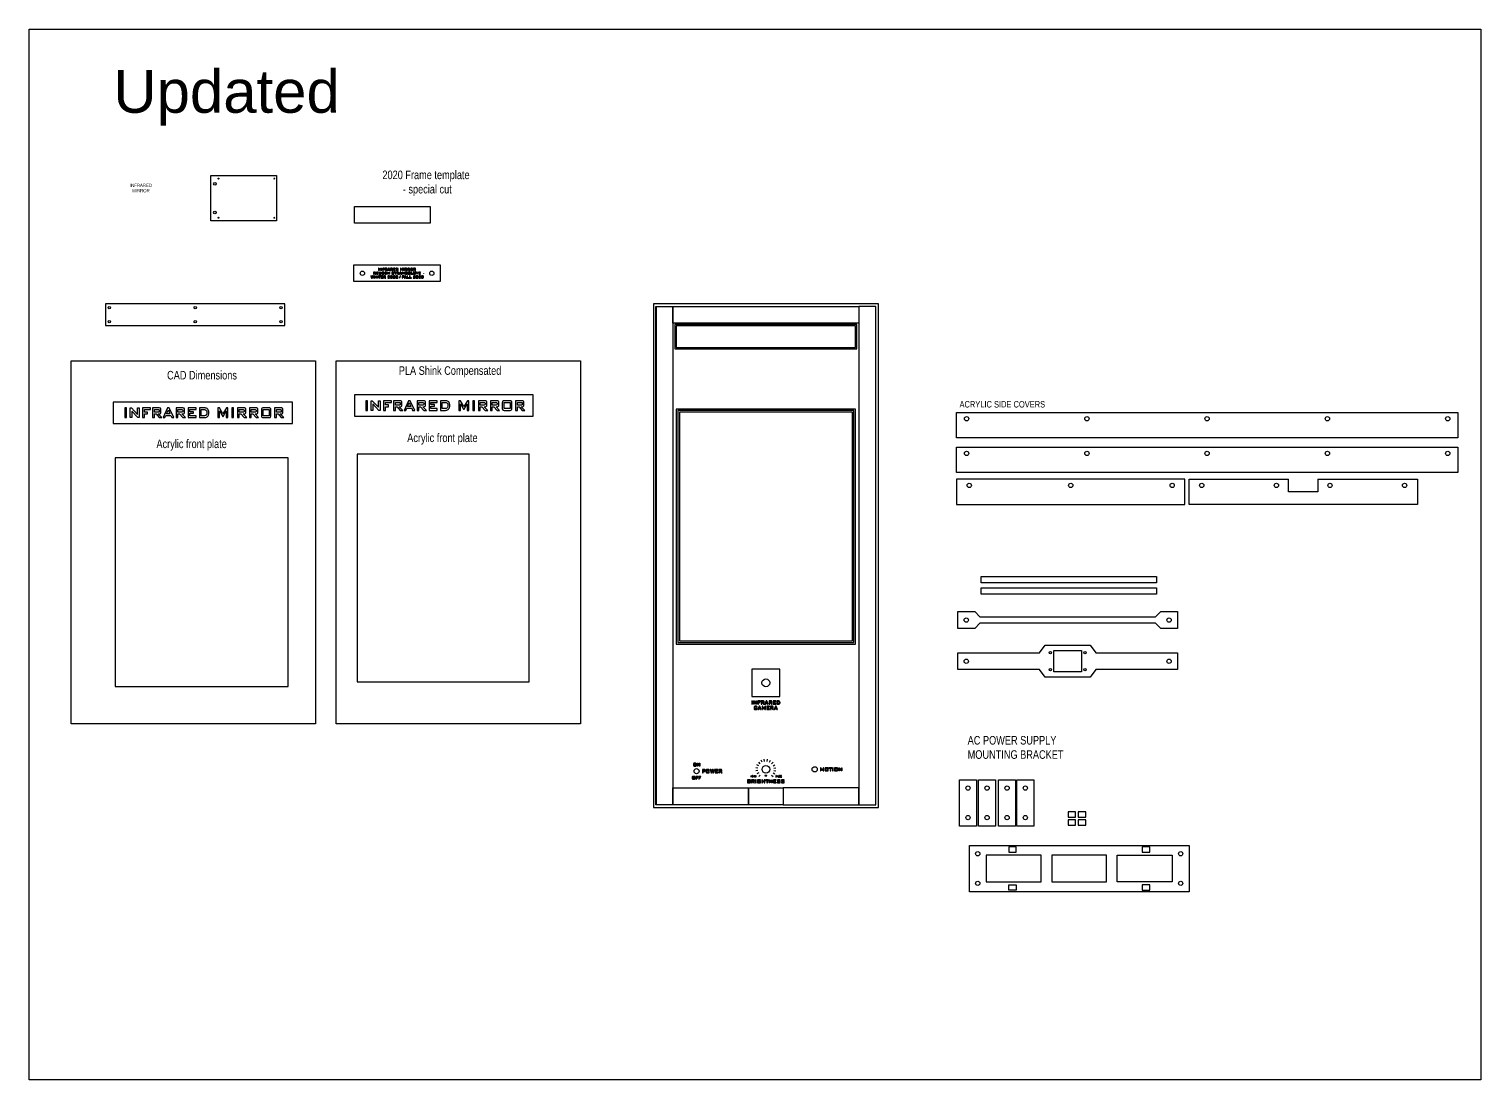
# Model space of a CAD drawing. Header units: inches. Extents: x 494 to 623, y 516 to 579.
# Drawn here: x 555.5 to 623.2, y 516.1 to 565.1 of the extents above; entities that cross this region are included whole.
import ezdxf

# ---------------------------------------------------------------- set-up
doc = ezdxf.new("R2010")
doc.units = ezdxf.units.IN
doc.header["$MEASUREMENT"] = 0
doc.layers.add('DEFAULT_LAYER', color=1, linetype='Continuous')
doc.styles.get("Standard").update_dxf_attribs({"font": 'arial.ttf'})

# ---------------------------------------------------------------- blocks, each defined once
blk = doc.blocks.new('Frame3')
at = {"color": 7}
for points in [[(583.256, 552.18), (584.043, 552.18), (584.043, 528.93), (583.256, 528.93)], [(592.719, 552.18), (592.719, 551.393), (584.043, 551.393), (584.043, 552.18)], [(593.506, 552.18), (592.719, 552.18), (592.719, 528.93), (593.506, 528.93)], [(587.569, 529.717), (587.569, 528.93), (584.043, 528.93), (584.043, 529.717)], [(589.194, 529.717), (589.194, 528.93), (592.719, 528.93), (592.719, 529.717)]]:
    blk.add_lwpolyline(points, close=True, dxfattribs=at)

msp = doc.modelspace()

# ---------------------------------------------------------------- linework, layer by layer
at = {"color": 1}
msp.add_line((573.904, 553.733), (573.904, 553.725), dxfattribs=at)
at = {"color": 7, "linetype": 'ByBlock'}
for p, q in [((584.754, 552.18), (584.754, 528.93)), ((585.541, 552.18), (585.541, 528.93))]:
    msp.add_line(p, q, dxfattribs=at)
at = {"color": 1, "linetype": 'ByBlock'}
for p, q in [((602.647, 536.02), (602.897, 536.37)), ((602.897, 536.37), (605.01, 536.37)), ((605.01, 536.37), (605.26, 536.02)), ((598.829, 535.233), (598.829, 536.02)), ((598.829, 536.02), (602.647, 536.02)), ((605.26, 536.02), (609.079, 536.02)), ((609.079, 536.02), (609.079, 535.233)), ((602.647, 535.233), (598.829, 535.233)), ((602.897, 534.883), (602.647, 535.233)), ((605.26, 535.233), (605.01, 534.883)), ((609.079, 535.233), (605.26, 535.233)), ((605.01, 534.883), (602.897, 534.883))]:
    msp.add_line(p, q, dxfattribs=at)
at = {"color": 3, "linetype": 'ByBlock'}
for p, q in [((589.614, 530.846), (589.543, 530.917)), ((589.709, 530.915), (589.663, 531.004)), ((589.82, 530.951), (589.805, 531.05)), ((589.937, 530.951), (589.953, 531.05)), ((590.049, 530.915), (590.094, 531.004)), ((590.143, 530.846), (590.214, 530.917)), ((589.509, 530.64), (589.41, 530.656)), ((589.509, 530.523), (589.41, 530.508)), ((589.545, 530.752), (589.456, 530.797)), ((589.545, 530.412), (589.456, 530.367)), ((589.614, 530.317), (589.543, 530.247)), ((590.143, 530.317), (590.214, 530.247)), ((590.212, 530.752), (590.301, 530.797)), ((590.212, 530.412), (590.301, 530.367)), ((590.248, 530.64), (590.347, 530.656)), ((590.248, 530.523), (590.347, 530.508))]:
    msp.add_line(p, q, dxfattribs=at)
at = {"color": 3}
for points in [[(555.513, 565.125), (623.229, 565.125), (623.229, 516.087), (555.513, 516.087)], [(601.205, 526.717), (601.555, 526.717), (601.555, 526.967), (601.205, 526.967)], [(607.43, 526.717), (607.78, 526.717), (607.78, 526.967), (607.43, 526.967)], [(601.205, 525.187), (601.555, 525.187), (601.555, 524.937), (601.205, 524.937)], [(607.43, 524.937), (607.78, 524.937), (607.78, 525.187), (607.43, 525.187)]]:
    msp.add_lwpolyline(points, close=True, dxfattribs=at)
at = {"color": 1, "linetype": 'ByBlock'}
for points in [[(567.047, 558.294), (567.047, 556.169), (563.994, 556.169), (563.994, 558.294)], [(584.629, 552.305), (584.629, 528.805), (595.129, 528.805), (595.129, 552.305)], [(585.696, 550.268), (594.062, 550.268), (594.062, 551.268), (585.696, 551.268)], [(608.048, 537.397), (599.859, 537.397), (599.616, 537.153), (599.616, 537.153), (598.829, 537.153), (598.829, 537.94), (599.616, 537.94), (599.859, 537.697), (608.048, 537.697), (608.292, 537.94), (609.079, 537.94), (609.079, 537.153), (608.292, 537.153)], [(603.304, 536.127), (604.604, 536.127), (604.604, 535.127), (603.304, 535.127)], [(589.228, 533.973), (590.528, 533.973), (590.528, 535.263), (589.228, 535.263)], [(589.829, 530.299), (589.829, 530.279), (589.929, 530.279), (589.929, 530.299)]]:
    msp.add_lwpolyline(points, close=True, dxfattribs=at)
at = {"color": 1}
for points in [[(570.689, 556.846), (574.215, 556.846), (574.215, 556.059), (570.689, 556.059)], [(570.668, 554.124), (574.691, 554.124), (574.691, 553.337), (570.668, 553.337)], [(559.078, 551.298), (567.444, 551.298), (567.444, 552.298), (559.078, 552.298)], [(557.485, 549.635), (568.875, 549.635), (568.875, 532.704), (557.485, 532.704)], [(569.841, 549.635), (581.231, 549.635), (581.231, 532.704), (569.841, 532.704)], [(585.771, 547.319), (585.771, 536.503), (593.987, 536.503), (593.987, 547.319)], [(598.77, 544.124), (598.77, 542.937), (609.42, 542.937), (609.42, 544.124)], [(599.913, 539.056), (608.102, 539.056), (608.102, 538.756), (599.913, 538.756)], [(598.911, 530.099), (599.698, 530.099), (599.698, 527.935), (598.911, 527.935)], [(599.802, 530.099), (600.589, 530.099), (600.589, 527.935), (599.802, 527.935)], [(600.734, 530.099), (601.521, 530.099), (601.521, 527.935), (600.734, 527.935)], [(601.585, 530.099), (602.372, 530.099), (602.372, 527.935), (601.585, 527.935)], [(603.973, 528.355), (604.323, 528.355), (604.323, 528.605), (603.973, 528.605)], [(603.973, 527.98), (604.323, 527.98), (604.323, 528.23), (603.973, 528.23)], [(604.448, 528.355), (604.798, 528.355), (604.798, 528.605), (604.448, 528.605)], [(604.448, 527.98), (604.798, 527.98), (604.798, 528.23), (604.448, 528.23)], [(599.368, 527.034), (609.618, 527.034), (609.618, 524.87), (599.368, 524.87)], [(600.155, 525.327), (602.722, 525.327), (602.722, 526.577), (600.155, 526.577)], [(603.222, 525.327), (605.764, 525.327), (605.764, 526.577), (603.222, 526.577)], [(608.831, 525.327), (606.264, 525.327), (606.264, 526.577), (608.831, 526.577)]]:
    msp.add_lwpolyline(points, close=True, dxfattribs=at)
at = {"color": 2, "linetype": 'ByBlock', "flags": 128}
for points in [[(571.829, 553.959), (571.808, 553.959), (571.808, 553.853), (571.829, 553.853)], [(571.97, 553.853), (571.956, 553.853), (571.889, 553.924), (571.889, 553.853), (571.871, 553.853), (571.871, 553.959), (571.885, 553.959), (571.952, 553.887), (571.952, 553.959), (571.97, 553.959)], [(572.033, 553.893), (572.068, 553.893), (572.068, 553.911), (572.033, 553.911), (572.033, 553.941), (572.097, 553.941), (572.097, 553.959), (572.014, 553.959), (572.014, 553.853), (572.033, 553.853)], [(572.213, 553.939), (572.213, 553.941), (572.209, 553.953), (572.207, 553.955), (572.195, 553.959), (572.122, 553.959), (572.122, 553.853), (572.141, 553.853), (572.141, 553.893), (572.159, 553.893), (572.195, 553.853), (572.222, 553.853), (572.182, 553.893), (572.195, 553.893), (572.199, 553.893), (572.209, 553.897), (572.209, 553.899), (572.213, 553.914)], [(572.195, 553.932), (572.195, 553.92), (572.193, 553.914), (572.186, 553.911), (572.141, 553.911), (572.141, 553.941), (572.186, 553.941), (572.193, 553.939)], [(572.303, 553.959), (572.284, 553.959), (572.236, 553.853), (572.257, 553.853), (572.265, 553.876), (572.319, 553.876), (572.33, 553.853), (572.351, 553.853)], [(572.311, 553.895), (572.274, 553.895), (572.292, 553.939)], [(572.469, 553.939), (572.469, 553.941), (572.465, 553.953), (572.463, 553.955), (572.45, 553.959), (572.378, 553.959), (572.378, 553.853), (572.398, 553.853), (572.398, 553.893), (572.417, 553.893), (572.45, 553.853), (572.477, 553.853), (572.44, 553.893), (572.45, 553.893), (572.454, 553.893), (572.465, 553.897), (572.465, 553.899), (572.469, 553.914)], [(572.45, 553.932), (572.45, 553.92), (572.448, 553.914), (572.442, 553.911), (572.398, 553.911), (572.398, 553.941), (572.442, 553.941), (572.448, 553.939)], [(572.529, 553.872), (572.529, 553.899), (572.567, 553.899), (572.567, 553.918), (572.529, 553.918), (572.529, 553.941), (572.596, 553.941), (572.596, 553.959), (572.508, 553.959), (572.508, 553.853), (572.596, 553.853), (572.596, 553.872)], [(572.733, 553.922), (572.729, 553.934), (572.722, 553.945), (572.72, 553.947), (572.71, 553.953), (572.699, 553.957), (572.685, 553.959), (572.631, 553.959), (572.631, 553.853), (572.681, 553.853), (572.691, 553.853), (572.702, 553.855), (572.704, 553.855), (572.716, 553.862), (572.722, 553.868), (572.729, 553.88), (572.733, 553.891), (572.733, 553.907)], [(572.712, 553.891), (572.706, 553.88), (572.702, 553.878), (572.691, 553.874), (572.677, 553.872), (572.652, 553.872), (572.652, 553.939), (572.685, 553.939), (572.697, 553.939), (572.706, 553.93), (572.712, 553.922), (572.714, 553.907)], [(572.943, 553.959), (572.926, 553.959), (572.888, 553.895), (572.849, 553.959), (572.832, 553.959), (572.832, 553.853), (572.849, 553.853), (572.849, 553.926), (572.884, 553.866), (572.888, 553.866), (572.924, 553.924), (572.924, 553.853), (572.943, 553.853)], [(573.003, 553.959), (572.984, 553.959), (572.984, 553.853), (573.003, 553.853)], [(573.136, 553.939), (573.136, 553.941), (573.132, 553.953), (573.129, 553.955), (573.117, 553.959), (573.046, 553.959), (573.046, 553.853), (573.065, 553.853), (573.065, 553.893), (573.084, 553.893), (573.117, 553.853), (573.146, 553.853), (573.107, 553.893), (573.117, 553.893), (573.121, 553.893), (573.132, 553.897), (573.134, 553.899), (573.136, 553.914)], [(573.117, 553.932), (573.117, 553.92), (573.117, 553.914), (573.109, 553.911), (573.065, 553.911), (573.065, 553.941), (573.109, 553.941), (573.117, 553.939)], [(573.266, 553.939), (573.266, 553.941), (573.262, 553.953), (573.26, 553.955), (573.248, 553.959), (573.177, 553.959), (573.177, 553.853), (573.196, 553.853), (573.196, 553.893), (573.215, 553.893), (573.248, 553.853), (573.277, 553.853), (573.237, 553.893), (573.248, 553.893), (573.252, 553.893), (573.262, 553.897), (573.264, 553.899), (573.266, 553.914)], [(573.248, 553.932), (573.248, 553.92), (573.246, 553.914), (573.24, 553.911), (573.196, 553.911), (573.196, 553.941), (573.24, 553.941), (573.246, 553.939)], [(573.408, 553.934), (573.408, 553.941), (573.404, 553.953), (573.402, 553.955), (573.387, 553.959), (573.327, 553.959), (573.318, 553.957), (573.31, 553.953), (573.308, 553.949), (573.306, 553.934), (573.306, 553.878), (573.306, 553.87), (573.31, 553.857), (573.312, 553.855), (573.327, 553.853), (573.387, 553.853), (573.395, 553.853), (573.404, 553.857), (573.406, 553.862), (573.408, 553.878)], [(573.325, 553.939), (573.389, 553.939), (573.389, 553.872), (573.325, 553.872)], [(573.541, 553.939), (573.541, 553.941), (573.537, 553.953), (573.534, 553.955), (573.522, 553.959), (573.449, 553.959), (573.449, 553.853), (573.468, 553.853), (573.468, 553.893), (573.487, 553.893), (573.522, 553.853), (573.549, 553.853), (573.512, 553.893), (573.522, 553.893), (573.526, 553.893), (573.537, 553.897), (573.537, 553.899), (573.541, 553.914)], [(573.522, 553.932), (573.522, 553.92), (573.52, 553.914), (573.514, 553.911), (573.468, 553.911), (573.468, 553.941), (573.514, 553.941), (573.52, 553.939)], [(571.576, 553.604), (571.555, 553.533), (571.532, 553.604), (571.518, 553.604), (571.497, 553.533), (571.474, 553.604), (571.455, 553.604), (571.486, 553.5), (571.501, 553.5), (571.524, 553.573), (571.547, 553.5), (571.561, 553.5), (571.592, 553.604)], [(571.673, 553.762), (571.673, 553.766), (571.669, 553.778), (571.667, 553.781), (571.655, 553.783), (571.582, 553.783), (571.582, 553.679), (571.603, 553.679), (571.603, 553.718), (571.621, 553.718), (571.655, 553.679), (571.682, 553.679), (571.644, 553.718), (571.655, 553.718), (571.659, 553.718), (571.669, 553.722), (571.671, 553.724), (571.673, 553.739)], [(571.655, 553.756), (571.655, 553.743), (571.653, 553.737), (571.646, 553.735), (571.603, 553.735), (571.603, 553.764), (571.646, 553.764), (571.653, 553.764)], [(571.64, 553.604), (571.619, 553.604), (571.619, 553.5), (571.64, 553.5)], [(571.781, 553.5), (571.769, 553.5), (571.7, 553.571), (571.7, 553.5), (571.682, 553.5), (571.682, 553.604), (571.696, 553.604), (571.765, 553.533), (571.765, 553.604), (571.781, 553.604)], [(571.734, 553.697), (571.734, 553.724), (571.771, 553.724), (571.771, 553.741), (571.734, 553.741), (571.734, 553.766), (571.8, 553.766), (571.8, 553.783), (571.713, 553.783), (571.713, 553.679), (571.8, 553.679), (571.8, 553.697)], [(571.902, 553.585), (571.902, 553.604), (571.806, 553.604), (571.806, 553.585), (571.844, 553.585), (571.844, 553.5), (571.864, 553.5), (571.864, 553.585)], [(571.912, 553.783), (571.912, 553.697), (571.856, 553.697), (571.856, 553.783), (571.835, 553.783), (571.835, 553.704), (571.837, 553.695), (571.842, 553.683), (571.844, 553.681), (571.856, 553.679), (571.91, 553.679), (571.916, 553.679), (571.927, 553.683), (571.929, 553.687), (571.931, 553.704), (571.931, 553.783)], [(571.946, 553.519), (571.946, 553.546), (571.985, 553.546), (571.985, 553.562), (571.946, 553.562), (571.946, 553.587), (572.012, 553.587), (572.012, 553.604), (571.927, 553.604), (571.927, 553.5), (572.012, 553.5), (572.012, 553.519)], [(572.066, 553.712), (572.062, 553.727), (572.051, 553.733), (572.062, 553.737), (572.064, 553.749), (572.064, 553.762), (572.064, 553.766), (572.06, 553.778), (572.058, 553.781), (572.045, 553.783), (571.975, 553.783), (571.975, 553.679), (572.041, 553.679), (572.049, 553.679), (572.06, 553.683), (572.062, 553.685), (572.066, 553.699)], [(572.047, 553.758), (572.047, 553.749), (572.045, 553.743), (572.037, 553.741), (571.993, 553.741), (571.993, 553.766), (572.037, 553.766), (572.045, 553.764)], [(572.047, 553.714), (572.047, 553.706), (572.045, 553.699), (572.037, 553.697), (571.993, 553.697), (571.993, 553.724), (572.037, 553.724), (572.045, 553.722)], [(572.141, 553.585), (572.141, 553.587), (572.135, 553.6), (572.132, 553.602), (572.12, 553.604), (572.049, 553.604), (572.049, 553.5), (572.068, 553.5), (572.068, 553.54), (572.087, 553.54), (572.12, 553.5), (572.149, 553.5), (572.11, 553.54), (572.12, 553.54), (572.124, 553.54), (572.135, 553.544), (572.137, 553.546), (572.141, 553.56)], [(572.12, 553.579), (572.12, 553.567), (572.12, 553.558), (572.112, 553.558), (572.068, 553.558), (572.068, 553.587), (572.112, 553.587), (572.12, 553.585)], [(572.122, 553.697), (572.122, 553.724), (572.162, 553.724), (572.162, 553.741), (572.122, 553.741), (572.122, 553.766), (572.189, 553.766), (572.189, 553.783), (572.103, 553.783), (572.103, 553.679), (572.191, 553.679), (572.191, 553.697)], [(572.326, 553.679), (572.311, 553.679), (572.245, 553.749), (572.245, 553.679), (572.226, 553.679), (572.226, 553.783), (572.238, 553.783), (572.307, 553.712), (572.307, 553.783), (572.326, 553.783)], [(572.326, 553.583), (572.326, 553.587), (572.321, 553.6), (572.319, 553.602), (572.307, 553.604), (572.263, 553.604), (572.257, 553.604), (572.249, 553.6), (572.247, 553.598), (572.245, 553.583), (572.245, 553.571), (572.261, 553.571), (572.261, 553.587), (572.309, 553.587), (572.309, 553.573), (572.251, 553.529), (572.243, 553.521), (572.241, 553.508), (572.241, 553.5), (572.311, 553.5), (572.315, 553.5), (572.326, 553.504), (572.328, 553.506), (572.33, 553.521), (572.33, 553.529), (572.313, 553.529), (572.313, 553.519), (572.265, 553.519), (572.315, 553.556), (572.324, 553.567), (572.326, 553.577)], [(572.457, 553.579), (572.457, 553.587), (572.454, 553.6), (572.45, 553.602), (572.438, 553.604), (572.382, 553.604), (572.375, 553.604), (572.367, 553.6), (572.365, 553.596), (572.363, 553.579), (572.363, 553.525), (572.363, 553.517), (572.367, 553.504), (572.369, 553.502), (572.382, 553.5), (572.438, 553.5), (572.444, 553.5), (572.454, 553.504), (572.457, 553.508), (572.457, 553.525)], [(572.38, 553.587), (572.44, 553.587), (572.44, 553.519), (572.38, 553.519)], [(572.521, 553.76), (572.521, 553.766), (572.517, 553.778), (572.513, 553.781), (572.5, 553.783), (572.452, 553.783), (572.446, 553.783), (572.436, 553.778), (572.434, 553.774), (572.432, 553.758), (572.432, 553.747), (572.432, 553.739), (572.436, 553.727), (572.44, 553.724), (572.452, 553.722), (572.504, 553.722), (572.504, 553.697), (572.446, 553.697), (572.446, 553.706), (572.427, 553.706), (572.427, 553.704), (572.427, 553.695), (572.432, 553.683), (572.436, 553.681), (572.448, 553.679), (572.5, 553.679), (572.508, 553.679), (572.517, 553.683), (572.519, 553.687), (572.523, 553.704), (572.523, 553.718), (572.521, 553.724), (572.517, 553.737), (572.515, 553.739), (572.5, 553.741), (572.448, 553.741), (572.448, 553.764), (572.504, 553.764), (572.504, 553.758), (572.521, 553.758)], [(572.577, 553.583), (572.577, 553.587), (572.573, 553.6), (572.571, 553.602), (572.558, 553.604), (572.515, 553.604), (572.508, 553.604), (572.5, 553.6), (572.498, 553.598), (572.496, 553.583), (572.496, 553.571), (572.513, 553.571), (572.513, 553.587), (572.56, 553.587), (572.56, 553.573), (572.502, 553.529), (572.494, 553.521), (572.492, 553.508), (572.492, 553.5), (572.562, 553.5), (572.567, 553.5), (572.577, 553.504), (572.579, 553.506), (572.581, 553.521), (572.581, 553.529), (572.567, 553.529), (572.567, 553.519), (572.517, 553.519), (572.567, 553.556), (572.575, 553.567), (572.577, 553.577)], [(572.639, 553.764), (572.639, 553.783), (572.544, 553.783), (572.544, 553.764), (572.581, 553.764), (572.581, 553.679), (572.602, 553.679), (572.602, 553.764)], [(572.71, 553.579), (572.708, 553.587), (572.706, 553.6), (572.702, 553.602), (572.689, 553.604), (572.633, 553.604), (572.627, 553.604), (572.619, 553.6), (572.616, 553.596), (572.614, 553.579), (572.614, 553.525), (572.614, 553.517), (572.619, 553.504), (572.621, 553.502), (572.633, 553.5), (572.689, 553.5), (572.695, 553.5), (572.706, 553.504), (572.708, 553.508), (572.71, 553.525)], [(572.631, 553.587), (572.691, 553.587), (572.691, 553.519), (572.631, 553.519)], [(572.756, 553.762), (572.756, 553.766), (572.751, 553.778), (572.747, 553.781), (572.737, 553.783), (572.664, 553.783), (572.664, 553.679), (572.683, 553.679), (572.683, 553.718), (572.702, 553.718), (572.735, 553.679), (572.764, 553.679), (572.724, 553.718), (572.737, 553.718), (572.741, 553.718), (572.751, 553.722), (572.751, 553.724), (572.756, 553.739)], [(572.737, 553.756), (572.737, 553.743), (572.735, 553.737), (572.726, 553.735), (572.683, 553.735), (572.683, 553.764), (572.726, 553.764), (572.735, 553.764)], [(572.845, 553.783), (572.826, 553.783), (572.778, 553.679), (572.797, 553.679), (572.808, 553.702), (572.861, 553.702), (572.872, 553.679), (572.893, 553.679)], [(572.826, 553.608), (572.783, 553.496), (572.793, 553.496), (572.837, 553.608)], [(572.853, 553.72), (572.816, 553.72), (572.835, 553.762)], [(572.936, 553.54), (572.972, 553.54), (572.972, 553.558), (572.936, 553.558), (572.936, 553.585), (573.003, 553.585), (573.003, 553.604), (572.918, 553.604), (572.918, 553.5), (572.936, 553.5)], [(573.019, 553.679), (573.005, 553.679), (572.938, 553.749), (572.938, 553.679), (572.92, 553.679), (572.92, 553.783), (572.934, 553.783), (573.001, 553.712), (573.001, 553.783), (573.019, 553.783)], [(573.077, 553.604), (573.059, 553.604), (573.011, 553.5), (573.03, 553.5), (573.04, 553.523), (573.092, 553.523), (573.103, 553.5), (573.125, 553.5)], [(573.084, 553.542), (573.048, 553.542), (573.067, 553.585)], [(573.159, 553.76), (573.159, 553.766), (573.154, 553.778), (573.152, 553.781), (573.138, 553.783), (573.082, 553.783), (573.073, 553.783), (573.065, 553.778), (573.063, 553.774), (573.061, 553.758), (573.061, 553.704), (573.061, 553.695), (573.065, 553.683), (573.067, 553.681), (573.082, 553.679), (573.138, 553.679), (573.146, 553.679), (573.154, 553.683), (573.156, 553.687), (573.159, 553.704), (573.159, 553.739), (573.109, 553.739), (573.109, 553.72), (573.14, 553.72), (573.14, 553.697), (573.08, 553.697), (573.08, 553.764), (573.14, 553.764), (573.14, 553.758), (573.159, 553.758)], [(573.171, 553.519), (573.171, 553.604), (573.152, 553.604), (573.152, 553.5), (573.235, 553.5), (573.235, 553.519)], [(573.221, 553.697), (573.221, 553.724), (573.258, 553.724), (573.258, 553.741), (573.221, 553.741), (573.221, 553.766), (573.287, 553.766), (573.287, 553.783), (573.2, 553.783), (573.2, 553.679), (573.287, 553.679), (573.287, 553.697)], [(573.283, 553.519), (573.283, 553.604), (573.262, 553.604), (573.262, 553.5), (573.345, 553.5), (573.345, 553.519)], [(573.343, 553.697), (573.343, 553.783), (573.325, 553.783), (573.325, 553.679), (573.406, 553.679), (573.406, 553.697)], [(573.537, 553.758), (573.537, 553.766), (573.532, 553.778), (573.528, 553.781), (573.516, 553.783), (573.454, 553.783), (573.447, 553.783), (573.437, 553.778), (573.435, 553.774), (573.433, 553.758), (573.433, 553.704), (573.433, 553.695), (573.437, 553.683), (573.441, 553.681), (573.454, 553.679), (573.516, 553.679), (573.522, 553.679), (573.532, 553.683), (573.534, 553.687), (573.537, 553.704)], [(573.52, 553.583), (573.52, 553.587), (573.516, 553.6), (573.514, 553.602), (573.501, 553.604), (573.458, 553.604), (573.454, 553.604), (573.443, 553.6), (573.441, 553.598), (573.439, 553.583), (573.439, 553.571), (573.456, 553.571), (573.456, 553.587), (573.503, 553.587), (573.503, 553.573), (573.445, 553.529), (573.437, 553.521), (573.435, 553.508), (573.435, 553.5), (573.505, 553.5), (573.51, 553.5), (573.52, 553.504), (573.522, 553.506), (573.524, 553.521), (573.524, 553.529), (573.51, 553.529), (573.51, 553.519), (573.46, 553.519), (573.51, 553.556), (573.518, 553.567), (573.52, 553.577)], [(573.454, 553.764), (573.518, 553.764), (573.518, 553.697), (573.454, 553.697)], [(573.647, 553.783), (573.613, 553.708), (573.58, 553.783), (573.557, 553.783), (573.607, 553.679), (573.62, 553.679), (573.665, 553.783)], [(573.653, 553.579), (573.653, 553.587), (573.649, 553.6), (573.645, 553.602), (573.632, 553.604), (573.576, 553.604), (573.57, 553.604), (573.561, 553.6), (573.559, 553.596), (573.557, 553.579), (573.557, 553.525), (573.557, 553.517), (573.561, 553.504), (573.564, 553.502), (573.576, 553.5), (573.632, 553.5), (573.638, 553.5), (573.649, 553.504), (573.651, 553.508), (573.653, 553.525)], [(573.574, 553.587), (573.634, 553.587), (573.634, 553.519), (573.574, 553.519)], [(573.771, 553.583), (573.771, 553.587), (573.767, 553.6), (573.765, 553.602), (573.753, 553.604), (573.709, 553.604), (573.705, 553.604), (573.694, 553.6), (573.692, 553.598), (573.69, 553.583), (573.69, 553.571), (573.707, 553.571), (573.707, 553.587), (573.755, 553.587), (573.755, 553.573), (573.697, 553.529), (573.688, 553.521), (573.686, 553.508), (573.686, 553.5), (573.757, 553.5), (573.763, 553.5), (573.771, 553.504), (573.773, 553.506), (573.775, 553.521), (573.775, 553.529), (573.761, 553.529), (573.761, 553.519), (573.711, 553.519), (573.761, 553.556), (573.769, 553.567), (573.771, 553.577)], [(573.709, 553.697), (573.709, 553.724), (573.746, 553.724), (573.746, 553.741), (573.709, 553.741), (573.709, 553.766), (573.775, 553.766), (573.775, 553.783), (573.688, 553.783), (573.688, 553.679), (573.775, 553.679), (573.775, 553.697)], [(573.904, 553.579), (573.904, 553.587), (573.9, 553.6), (573.898, 553.602), (573.886, 553.604), (573.827, 553.604), (573.823, 553.604), (573.813, 553.6), (573.811, 553.596), (573.809, 553.579), (573.809, 553.525), (573.809, 553.517), (573.813, 553.504), (573.815, 553.502), (573.827, 553.5), (573.886, 553.5), (573.89, 553.5), (573.9, 553.504), (573.902, 553.508), (573.904, 553.525)], [(573.825, 553.587), (573.886, 553.587), (573.886, 553.519), (573.825, 553.519)], [(560.062, 547.445), (559.979, 547.445), (559.979, 546.996), (560.062, 546.996)], [(560.65, 546.996), (560.592, 546.996), (560.302, 547.301), (560.302, 546.996), (560.226, 546.996), (560.226, 547.445), (560.284, 547.445), (560.574, 547.142), (560.574, 547.445), (560.65, 547.445)], [(560.894, 547.167), (561.044, 547.167), (561.044, 547.249), (560.894, 547.249), (560.894, 547.367), (561.174, 547.367), (561.174, 547.445), (560.809, 547.445), (560.809, 546.996), (560.894, 546.996)], [(561.666, 547.359), (561.662, 547.396), (561.648, 547.427), (561.646, 547.427), (561.621, 547.441), (561.586, 547.445), (561.277, 547.445), (561.277, 546.996), (561.359, 546.996), (561.359, 547.165), (561.439, 547.165), (561.584, 546.996), (561.705, 546.996), (561.538, 547.165), (561.586, 547.165), (561.59, 547.165), (561.625, 547.171), (561.648, 547.186), (561.662, 547.212), (561.666, 547.254)], [(561.586, 547.332), (561.586, 547.278), (561.577, 547.252), (561.549, 547.243), (561.359, 547.243), (561.359, 547.369), (561.549, 547.369), (561.577, 547.361)], [(562.053, 547.445), (561.971, 547.445), (561.769, 546.996), (561.851, 546.996), (561.893, 547.095), (562.121, 547.095), (562.165, 546.996), (562.259, 546.996)], [(562.086, 547.175), (561.93, 547.175), (562.01, 547.359)], [(562.764, 547.359), (562.76, 547.396), (562.745, 547.427), (562.743, 547.427), (562.719, 547.441), (562.684, 547.445), (562.375, 547.445), (562.375, 546.996), (562.457, 546.996), (562.457, 547.165), (562.537, 547.165), (562.682, 546.996), (562.803, 546.996), (562.636, 547.165), (562.684, 547.165), (562.688, 547.165), (562.721, 547.171), (562.745, 547.186), (562.76, 547.212), (562.764, 547.254)], [(562.684, 547.332), (562.684, 547.278), (562.675, 547.252), (562.646, 547.243), (562.457, 547.243), (562.457, 547.369), (562.646, 547.369), (562.675, 547.361)], [(563.017, 547.079), (563.017, 547.193), (563.184, 547.193), (563.184, 547.269), (563.017, 547.269), (563.017, 547.37), (563.304, 547.37), (563.304, 547.446), (562.935, 547.446), (562.935, 546.995), (563.306, 546.995), (563.306, 547.079)], [(563.897, 547.257), (563.891, 547.296), (563.88, 547.331), (563.866, 547.362), (563.845, 547.388), (563.841, 547.393), (563.816, 547.411), (563.792, 547.428), (563.761, 547.438), (563.728, 547.444), (563.693, 547.446), (563.46, 547.446), (563.46, 546.995), (563.67, 546.995), (563.701, 546.997), (563.734, 546.999), (563.761, 547.003), (563.792, 547.016), (563.819, 547.03), (563.839, 547.049), (563.86, 547.077), (563.878, 547.11), (563.889, 547.145), (563.897, 547.182), (563.899, 547.224)], [(564.791, 547.446), (564.725, 547.446), (564.558, 547.174), (564.389, 547.446), (564.321, 547.446), (564.321, 546.995), (564.389, 546.995), (564.389, 547.304), (564.544, 547.051), (564.56, 547.051), (564.712, 547.302), (564.714, 546.995), (564.791, 546.995)], [(565.052, 547.446), (564.968, 547.446), (564.968, 546.995), (565.052, 546.995)], [(565.625, 547.358), (565.621, 547.397), (565.606, 547.426), (565.604, 547.428), (565.579, 547.442), (565.544, 547.446), (565.235, 547.446), (565.235, 546.995), (565.318, 546.995), (565.318, 547.166), (565.398, 547.166), (565.542, 546.995), (565.664, 546.995), (565.497, 547.166), (565.544, 547.166), (565.549, 547.166), (565.581, 547.172), (565.606, 547.187), (565.621, 547.211), (565.625, 547.253)], [(565.544, 547.333), (565.544, 547.279), (565.536, 547.25), (565.507, 547.242), (565.318, 547.242), (565.318, 547.368), (565.507, 547.368), (565.536, 547.36)], [(566.185, 547.358), (566.181, 547.397), (566.166, 547.426), (566.164, 547.428), (566.138, 547.442), (566.103, 547.446), (565.796, 547.446), (565.796, 546.995), (565.878, 546.995), (565.878, 547.166), (565.956, 547.166), (566.103, 546.995), (566.222, 546.995), (566.055, 547.166), (566.103, 547.166), (566.107, 547.166), (566.142, 547.172), (566.166, 547.187), (566.179, 547.211), (566.185, 547.253)], [(566.105, 547.333), (566.105, 547.279), (566.096, 547.25), (566.066, 547.242), (565.878, 547.242), (565.878, 547.368), (566.066, 547.368), (566.096, 547.36)], [(566.791, 547.339), (566.791, 547.356), (566.784, 547.397), (566.772, 547.424), (566.766, 547.43), (566.739, 547.442), (566.702, 547.446), (566.436, 547.446), (566.42, 547.446), (566.387, 547.438), (566.366, 547.424), (566.36, 547.417), (566.35, 547.386), (566.348, 547.339), (566.348, 547.102), (566.348, 547.088), (566.354, 547.044), (566.366, 547.018), (566.372, 547.011), (566.399, 546.999), (566.436, 546.995), (566.702, 546.995), (566.718, 546.997), (566.751, 547.003), (566.772, 547.018), (566.776, 547.024), (566.786, 547.057), (566.791, 547.102)], [(566.43, 547.366), (566.706, 547.366), (566.706, 547.079), (566.43, 547.079)], [(567.357, 547.358), (567.353, 547.397), (567.336, 547.426), (567.334, 547.428), (567.31, 547.442), (567.275, 547.446), (566.968, 547.446), (566.968, 546.995), (567.05, 546.995), (567.05, 547.166), (567.128, 547.166), (567.275, 546.995), (567.394, 546.995), (567.227, 547.166), (567.275, 547.166), (567.279, 547.166), (567.314, 547.172), (567.336, 547.187), (567.351, 547.211), (567.357, 547.253)], [(567.277, 547.333), (567.277, 547.279), (567.268, 547.25), (567.237, 547.242), (567.05, 547.242), (567.05, 547.368), (567.237, 547.368), (567.268, 547.36)], [(571.301, 547.78), (571.218, 547.78), (571.218, 547.331), (571.301, 547.331)], [(571.889, 547.331), (571.831, 547.331), (571.541, 547.636), (571.541, 547.331), (571.465, 547.331), (571.465, 547.78), (571.522, 547.78), (571.813, 547.477), (571.813, 547.78), (571.889, 547.78)], [(572.132, 547.502), (572.283, 547.502), (572.283, 547.584), (572.132, 547.584), (572.132, 547.702), (572.413, 547.702), (572.413, 547.78), (572.048, 547.78), (572.048, 547.331), (572.132, 547.331)], [(572.905, 547.694), (572.901, 547.731), (572.886, 547.762), (572.884, 547.762), (572.859, 547.776), (572.824, 547.78), (572.515, 547.78), (572.515, 547.331), (572.598, 547.331), (572.598, 547.5), (572.678, 547.5), (572.822, 547.331), (572.944, 547.331), (572.777, 547.5), (572.824, 547.5), (572.829, 547.5), (572.864, 547.506), (572.886, 547.521), (572.901, 547.547), (572.905, 547.589)], [(572.824, 547.667), (572.824, 547.613), (572.816, 547.586), (572.787, 547.578), (572.598, 547.578), (572.598, 547.704), (572.787, 547.704), (572.816, 547.696)], [(573.292, 547.78), (573.21, 547.78), (573.008, 547.331), (573.09, 547.331), (573.131, 547.43), (573.36, 547.43), (573.403, 547.331), (573.498, 547.331)], [(573.325, 547.51), (573.168, 547.51), (573.249, 547.694)], [(574.003, 547.694), (573.998, 547.731), (573.984, 547.762), (573.982, 547.762), (573.957, 547.776), (573.922, 547.78), (573.613, 547.78), (573.613, 547.331), (573.696, 547.331), (573.696, 547.5), (573.776, 547.5), (573.92, 547.331), (574.042, 547.331), (573.875, 547.5), (573.922, 547.5), (573.926, 547.5), (573.959, 547.506), (573.984, 547.521), (573.998, 547.547), (574.003, 547.589)], [(573.922, 547.667), (573.922, 547.613), (573.914, 547.586), (573.885, 547.578), (573.696, 547.578), (573.696, 547.704), (573.885, 547.704), (573.914, 547.696)], [(574.256, 547.414), (574.256, 547.528), (574.423, 547.528), (574.423, 547.604), (574.256, 547.604), (574.256, 547.705), (574.542, 547.705), (574.542, 547.781), (574.174, 547.781), (574.174, 547.33), (574.544, 547.33), (574.544, 547.414)], [(575.135, 547.592), (575.129, 547.631), (575.119, 547.666), (575.105, 547.697), (575.084, 547.723), (575.08, 547.728), (575.055, 547.746), (575.03, 547.763), (575, 547.773), (574.967, 547.779), (574.932, 547.781), (574.699, 547.781), (574.699, 547.33), (574.909, 547.33), (574.94, 547.332), (574.973, 547.334), (575, 547.338), (575.03, 547.351), (575.057, 547.365), (575.078, 547.384), (575.098, 547.412), (575.117, 547.445), (575.127, 547.48), (575.135, 547.517), (575.138, 547.559)], [(576.029, 547.781), (575.963, 547.781), (575.797, 547.509), (575.628, 547.781), (575.56, 547.781), (575.56, 547.33), (575.628, 547.33), (575.628, 547.639), (575.782, 547.386), (575.799, 547.386), (575.951, 547.637), (575.953, 547.33), (576.029, 547.33)], [(576.291, 547.781), (576.206, 547.781), (576.206, 547.33), (576.291, 547.33)], [(576.863, 547.693), (576.859, 547.732), (576.845, 547.761), (576.843, 547.763), (576.818, 547.777), (576.783, 547.781), (576.474, 547.781), (576.474, 547.33), (576.557, 547.33), (576.557, 547.501), (576.637, 547.501), (576.781, 547.33), (576.903, 547.33), (576.736, 547.501), (576.783, 547.501), (576.787, 547.501), (576.82, 547.507), (576.845, 547.522), (576.859, 547.546), (576.863, 547.587)], [(576.783, 547.668), (576.783, 547.614), (576.775, 547.585), (576.746, 547.577), (576.557, 547.577), (576.557, 547.703), (576.746, 547.703), (576.775, 547.695)], [(577.424, 547.693), (577.42, 547.732), (577.405, 547.761), (577.403, 547.763), (577.376, 547.777), (577.341, 547.781), (577.034, 547.781), (577.034, 547.33), (577.117, 547.33), (577.117, 547.501), (577.195, 547.501), (577.341, 547.33), (577.461, 547.33), (577.294, 547.501), (577.341, 547.501), (577.345, 547.501), (577.38, 547.507), (577.405, 547.522), (577.418, 547.546), (577.424, 547.587)], [(577.343, 547.668), (577.343, 547.614), (577.335, 547.585), (577.304, 547.577), (577.117, 547.577), (577.117, 547.703), (577.304, 547.703), (577.335, 547.695)], [(578.029, 547.674), (578.029, 547.691), (578.023, 547.732), (578.011, 547.759), (578.005, 547.765), (577.978, 547.777), (577.941, 547.781), (577.675, 547.781), (577.659, 547.781), (577.626, 547.773), (577.605, 547.759), (577.599, 547.752), (577.589, 547.721), (577.586, 547.674), (577.586, 547.437), (577.586, 547.423), (577.593, 547.379), (577.605, 547.353), (577.611, 547.346), (577.638, 547.334), (577.675, 547.33), (577.941, 547.33), (577.957, 547.332), (577.99, 547.338), (578.011, 547.353), (578.015, 547.359), (578.025, 547.392), (578.029, 547.437)], [(577.669, 547.701), (577.945, 547.701), (577.945, 547.414), (577.669, 547.414)], [(578.596, 547.693), (578.591, 547.732), (578.575, 547.761), (578.573, 547.763), (578.548, 547.777), (578.513, 547.781), (578.206, 547.781), (578.206, 547.33), (578.289, 547.33), (578.289, 547.501), (578.367, 547.501), (578.513, 547.33), (578.633, 547.33), (578.466, 547.501), (578.513, 547.501), (578.517, 547.501), (578.552, 547.507), (578.575, 547.522), (578.589, 547.546), (578.596, 547.587)], [(578.515, 547.668), (578.515, 547.614), (578.507, 547.585), (578.476, 547.577), (578.289, 547.577), (578.289, 547.703), (578.476, 547.703), (578.507, 547.695)], [(589.246, 533.773), (589.218, 533.773), (589.218, 533.622), (589.246, 533.622)], [(589.448, 533.622), (589.429, 533.622), (589.333, 533.724), (589.333, 533.622), (589.307, 533.622), (589.307, 533.773), (589.326, 533.773), (589.423, 533.672), (589.423, 533.773), (589.448, 533.773)], [(589.538, 533.679), (589.587, 533.679), (589.587, 533.707), (589.538, 533.707), (589.538, 533.746), (589.631, 533.746), (589.631, 533.773), (589.509, 533.773), (589.509, 533.622), (589.538, 533.622)], [(589.795, 533.743), (589.793, 533.756), (589.788, 533.765), (589.788, 533.766), (589.779, 533.77), (589.767, 533.773), (589.665, 533.773), (589.665, 533.622), (589.692, 533.622), (589.692, 533.679), (589.719, 533.679), (589.767, 533.622), (589.808, 533.622), (589.752, 533.679), (589.769, 533.679), (589.78, 533.681), (589.788, 533.686), (589.793, 533.694), (589.795, 533.708)], [(589.767, 533.734), (589.767, 533.717), (589.765, 533.707), (589.756, 533.704), (589.692, 533.704), (589.692, 533.747), (589.756, 533.747), (589.765, 533.744)], [(589.923, 533.773), (589.896, 533.773), (589.829, 533.622), (589.857, 533.622), (589.87, 533.655), (589.947, 533.655), (589.961, 533.622), (589.992, 533.622)], [(589.935, 533.682), (589.883, 533.682), (589.909, 533.743)], [(590.161, 533.743), (590.16, 533.756), (590.154, 533.765), (590.154, 533.766), (590.145, 533.77), (590.134, 533.773), (590.031, 533.773), (590.031, 533.622), (590.058, 533.622), (590.058, 533.679), (590.086, 533.679), (590.134, 533.622), (590.174, 533.622), (590.118, 533.679), (590.135, 533.679), (590.147, 533.681), (590.154, 533.686), (590.16, 533.694), (590.161, 533.708)], [(590.134, 533.734), (590.134, 533.717), (590.131, 533.707), (590.122, 533.704), (590.058, 533.704), (590.058, 533.747), (590.122, 533.747), (590.131, 533.744)], [(590.245, 533.651), (590.245, 533.687), (590.301, 533.687), (590.301, 533.713), (590.245, 533.713), (590.245, 533.747), (590.34, 533.747), (590.34, 533.773), (590.218, 533.773), (590.218, 533.622), (590.341, 533.622), (590.341, 533.651)], [(590.51, 533.695), (590.509, 533.681), (590.504, 533.67), (590.498, 533.661), (590.497, 533.661), (590.491, 533.656), (590.482, 533.653), (590.47, 533.651), (590.42, 533.651), (590.42, 533.746), (590.471, 533.746), (590.483, 533.744), (590.492, 533.74), (590.5, 533.734), (590.505, 533.725), (590.509, 533.713), (590.51, 533.699)], [(589.596, 533.522), (589.569, 533.522), (589.501, 533.372), (589.529, 533.372), (589.543, 533.405), (589.62, 533.405), (589.634, 533.372), (589.665, 533.372)], [(589.608, 533.431), (589.555, 533.431), (589.582, 533.492)], [(589.86, 533.522), (589.838, 533.522), (589.782, 533.431), (589.726, 533.522), (589.703, 533.522), (589.703, 533.372), (589.726, 533.372), (589.726, 533.474), (589.778, 533.39), (589.783, 533.39), (589.834, 533.474), (589.834, 533.372), (589.86, 533.372)], [(589.947, 533.4), (589.947, 533.438), (590.002, 533.438), (590.002, 533.463), (589.947, 533.463), (589.947, 533.496), (590.041, 533.496), (590.041, 533.522), (589.918, 533.522), (589.918, 533.372), (590.043, 533.372), (590.043, 533.4)], [(590.224, 533.492), (590.223, 533.505), (590.218, 533.516), (590.217, 533.516), (590.209, 533.521), (590.197, 533.522), (590.095, 533.522), (590.095, 533.372), (590.122, 533.372), (590.122, 533.429), (590.148, 533.429), (590.196, 533.372), (590.236, 533.372), (590.182, 533.429), (590.198, 533.429), (590.21, 533.43), (590.218, 533.435), (590.222, 533.444), (590.224, 533.457)], [(590.197, 533.485), (590.197, 533.466), (590.195, 533.457), (590.184, 533.455), (590.122, 533.455), (590.122, 533.496), (590.184, 533.496), (590.195, 533.494)], [(590.353, 533.522), (590.326, 533.522), (590.258, 533.372), (590.285, 533.372), (590.3, 533.405), (590.375, 533.405), (590.389, 533.372), (590.422, 533.372)], [(590.363, 533.431), (590.311, 533.431), (590.339, 533.492)], [(586.469, 530.232), (586.546, 530.232), (586.546, 530.154), (586.469, 530.154)], [(586.625, 530.767), (586.625, 530.837), (586.624, 530.848), (586.62, 530.856), (586.619, 530.858), (586.611, 530.862), (586.601, 530.863), (586.522, 530.863), (586.513, 530.86), (586.507, 530.856), (586.506, 530.854), (586.503, 530.846), (586.502, 530.833), (586.502, 530.763), (586.504, 530.751), (586.507, 530.743), (586.51, 530.742), (586.516, 530.738), (586.527, 530.737), (586.605, 530.737), (586.614, 530.739), (586.62, 530.743), (586.621, 530.745), (586.625, 530.754)], [(586.526, 530.84), (586.603, 530.84), (586.603, 530.761), (586.526, 530.761)], [(586.641, 530.177), (586.683, 530.177), (586.683, 530.2), (586.641, 530.2), (586.641, 530.233), (586.719, 530.233), (586.719, 530.255), (586.618, 530.255), (586.618, 530.13), (586.641, 530.13)], [(586.792, 530.737), (586.776, 530.737), (586.695, 530.822), (586.695, 530.737), (586.674, 530.737), (586.674, 530.863), (586.69, 530.863), (586.771, 530.778), (586.771, 530.863), (586.792, 530.863)], [(586.771, 530.177), (586.813, 530.177), (586.813, 530.2), (586.771, 530.2), (586.771, 530.233), (586.849, 530.233), (586.849, 530.255), (586.748, 530.255), (586.748, 530.13), (586.771, 530.13)], [(587.052, 530.509), (587.052, 530.542), (587.051, 530.555), (587.046, 530.565), (587.045, 530.566), (587.036, 530.57), (587.024, 530.572), (586.922, 530.572), (586.922, 530.421), (586.95, 530.421), (586.95, 530.48), (587.026, 530.48), (587.038, 530.482), (587.046, 530.487), (587.05, 530.495)], [(587.025, 530.533), (587.025, 530.517), (587.023, 530.508), (587.013, 530.506), (586.95, 530.506), (586.95, 530.545), (587.013, 530.545), (587.023, 530.543)], [(587.121, 530.544), (587.212, 530.544), (587.212, 530.45), (587.121, 530.45)], [(587.45, 530.572), (587.421, 530.471), (587.388, 530.572), (587.369, 530.572), (587.337, 530.471), (587.306, 530.572), (587.277, 530.572), (587.324, 530.421), (587.343, 530.421), (587.376, 530.525), (587.409, 530.421), (587.429, 530.421), (587.475, 530.572)], [(587.542, 530.45), (587.542, 530.487), (587.598, 530.487), (587.598, 530.512), (587.542, 530.512), (587.542, 530.546), (587.638, 530.546), (587.638, 530.572), (587.514, 530.572), (587.514, 530.421), (587.638, 530.421), (587.638, 530.45)], [(587.819, 530.542), (587.819, 530.555), (587.814, 530.565), (587.813, 530.566), (587.804, 530.57), (587.792, 530.572), (587.69, 530.572), (587.69, 530.421), (587.718, 530.421), (587.718, 530.478), (587.744, 530.478), (587.792, 530.421), (587.832, 530.421), (587.777, 530.478), (587.794, 530.478), (587.806, 530.48), (587.814, 530.485), (587.818, 530.493), (587.819, 530.507)], [(587.793, 530.533), (587.793, 530.516), (587.791, 530.506), (587.78, 530.504), (587.718, 530.504), (587.718, 530.545), (587.78, 530.545), (587.791, 530.543)], [(589.264, 530.292), (589.253, 530.292), (589.225, 530.246), (589.197, 530.292), (589.186, 530.292), (589.186, 530.217), (589.197, 530.217), (589.197, 530.268), (589.223, 530.226), (589.226, 530.226), (589.251, 530.268), (589.251, 530.217), (589.264, 530.217)], [(589.307, 530.292), (589.294, 530.292), (589.294, 530.217), (589.307, 530.217)], [(589.409, 530.217), (589.399, 530.217), (589.351, 530.267), (589.351, 530.217), (589.338, 530.217), (589.338, 530.292), (589.347, 530.292), (589.396, 530.241), (589.396, 530.292), (589.409, 530.292)], [(590.427, 530.292), (590.416, 530.292), (590.388, 530.246), (590.36, 530.292), (590.349, 530.292), (590.349, 530.217), (590.36, 530.217), (590.36, 530.268), (590.385, 530.226), (590.388, 530.226), (590.414, 530.268), (590.414, 530.217), (590.427, 530.217)], [(590.492, 530.292), (590.479, 530.292), (590.445, 530.217), (590.459, 530.217), (590.465, 530.233), (590.504, 530.233), (590.511, 530.217), (590.527, 530.217)], [(590.498, 530.247), (590.472, 530.247), (590.485, 530.277)], [(590.615, 530.217), (590.582, 530.257), (590.608, 530.292), (590.592, 530.292), (590.574, 530.266), (590.555, 530.292), (590.536, 530.292), (590.565, 530.255), (590.537, 530.217), (590.553, 530.217), (590.574, 530.246), (590.595, 530.217)], [(592.582, 530.657), (592.559, 530.657), (592.504, 530.566), (592.447, 530.657), (592.425, 530.657), (592.425, 530.507), (592.447, 530.507), (592.447, 530.61), (592.499, 530.525), (592.505, 530.525), (592.555, 530.609), (592.556, 530.507), (592.582, 530.507)], [(592.665, 530.63), (592.758, 530.63), (592.758, 530.535), (592.665, 530.535)], [(592.956, 530.63), (592.956, 530.657), (592.817, 530.657), (592.817, 530.63), (592.873, 530.63), (592.873, 530.507), (592.9, 530.507), (592.9, 530.63)], [(593.017, 530.657), (592.99, 530.657), (592.99, 530.507), (593.017, 530.507)], [(593.104, 530.63), (593.196, 530.63), (593.196, 530.535), (593.104, 530.535)], [(593.424, 530.507), (593.405, 530.507), (593.308, 530.609), (593.308, 530.507), (593.282, 530.507), (593.282, 530.657), (593.302, 530.657), (593.399, 530.556), (593.399, 530.657), (593.424, 530.657)], [(589.136, 530.022), (589.143, 530.024), (589.151, 530.03), (589.154, 530.035), (589.157, 530.048), (589.157, 530.065), (589.156, 530.077), (589.151, 530.088), (589.15, 530.088), (589.142, 530.094), (589.13, 530.095), (589.028, 530.095), (589.028, 529.944), (589.123, 529.944), (589.131, 529.945), (589.142, 529.947), (589.149, 529.952), (589.15, 529.952), (589.156, 529.962), (589.158, 529.974), (589.158, 529.993), (589.157, 530.003), (589.153, 530.012), (589.147, 530.018)], [(589.131, 530.06), (589.131, 530.045), (589.128, 530.037), (589.119, 530.034), (589.055, 530.034), (589.055, 530.071), (589.119, 530.071), (589.128, 530.068)], [(589.132, 529.996), (589.132, 529.985), (589.13, 529.974), (589.128, 529.974), (589.119, 529.971), (589.055, 529.971), (589.055, 530.009), (589.12, 530.009), (589.13, 530.007)], [(589.342, 530.065), (589.341, 530.079), (589.335, 530.088), (589.327, 530.094), (589.315, 530.095), (589.213, 530.095), (589.213, 529.944), (589.24, 529.944), (589.24, 530.001), (589.266, 530.001), (589.315, 529.944), (589.354, 529.944), (589.298, 530.001), (589.316, 530.001), (589.327, 530.003), (589.335, 530.008), (589.341, 530.016), (589.342, 530.03)], [(589.315, 530.057), (589.315, 530.039), (589.312, 530.03), (589.302, 530.027), (589.24, 530.027), (589.24, 530.069), (589.302, 530.069), (589.312, 530.067)], [(589.426, 530.095), (589.399, 530.095), (589.399, 529.944), (589.426, 529.944)], [(589.802, 529.944), (589.83, 529.944), (589.83, 530.095), (589.802, 530.095), (589.802, 530.037), (589.715, 530.037), (589.715, 530.095), (589.686, 530.095), (589.686, 529.944), (589.715, 529.944), (589.715, 530.009), (589.802, 530.009)], [(590.003, 530.068), (590.003, 530.095), (589.864, 530.095), (589.864, 530.068), (589.919, 530.068), (589.919, 529.944), (589.947, 529.944), (589.947, 530.068)], [(590.177, 529.944), (590.158, 529.944), (590.061, 530.046), (590.061, 529.944), (590.037, 529.944), (590.037, 530.095), (590.056, 530.095), (590.152, 529.993), (590.152, 530.095), (590.177, 530.095)], [(590.267, 529.973), (590.267, 530.009), (590.323, 530.009), (590.323, 530.035), (590.267, 530.035), (590.267, 530.069), (590.362, 530.069), (590.362, 530.095), (590.238, 530.095), (590.238, 529.944), (590.363, 529.944), (590.363, 529.973)], [(590.733, 530.001), (590.732, 530.005), (590.731, 530.02), (590.726, 530.028), (590.724, 530.031), (590.716, 530.035), (590.702, 530.037), (590.627, 530.037), (590.627, 530.068), (590.706, 530.068), (590.706, 530.058), (590.731, 530.058), (590.731, 530.064), (590.729, 530.079), (590.725, 530.087), (590.722, 530.09), (590.714, 530.094), (590.701, 530.095), (590.627, 530.095), (590.616, 530.092), (590.609, 530.087), (590.608, 530.086), (590.604, 530.075), (590.603, 530.06), (590.603, 530.042), (590.604, 530.038), (590.605, 530.023), (590.609, 530.015), (590.612, 530.012), (590.62, 530.008), (590.633, 530.007), (590.707, 530.007), (590.707, 529.973), (590.623, 529.973), (590.623, 529.985), (590.599, 529.984), (590.599, 529.975), (590.6, 529.96), (590.604, 529.952), (590.607, 529.95), (590.616, 529.945), (590.629, 529.944), (590.702, 529.944), (590.709, 529.945), (590.72, 529.947), (590.726, 529.952), (590.728, 529.954), (590.732, 529.965), (590.733, 529.98)]]:
    msp.add_lwpolyline(points, close=True, dxfattribs=at)
at = {"color": 7, "linetype": 'ByBlock'}
msp.add_lwpolyline([(585.633, 550.206), (594.124, 550.206), (594.124, 551.331), (585.633, 551.331)], close=True, dxfattribs=at)
at = {"color": 4, "linetype": 'ByBlock'}
for points in [[(570.691, 547.059), (579.031, 547.059), (579.031, 548.053), (570.691, 548.053)], [(559.44, 546.721), (567.806, 546.721), (567.806, 547.721), (559.44, 547.721)]]:
    msp.add_lwpolyline(points, close=True, dxfattribs=at)
at = {"color": 2, "linetype": 'ByBlock', "flags": 128}
for points in [[(563.545, 547.082), (563.545, 547.079), (563.545, 547.366), (563.693, 547.366), (563.695, 547.366), (563.73, 547.362), (563.759, 547.349), (563.781, 547.331), (563.798, 547.304), (563.808, 547.269), (563.812, 547.226), (563.812, 547.213), (563.806, 547.172), (563.794, 547.139), (563.775, 547.115), (563.773, 547.112), (563.753, 547.098), (563.726, 547.088), (563.693, 547.082), (563.654, 547.079), (563.545, 547.079)], [(574.783, 547.417), (574.783, 547.414), (574.783, 547.701), (574.932, 547.701), (574.934, 547.701), (574.969, 547.697), (574.997, 547.684), (575.02, 547.666), (575.037, 547.639), (575.047, 547.604), (575.051, 547.561), (575.051, 547.548), (575.045, 547.507), (575.033, 547.474), (575.014, 547.449), (575.012, 547.447), (574.991, 547.433), (574.965, 547.423), (574.932, 547.417), (574.892, 547.414), (574.783, 547.414)], [(590.539, 533.685), (590.539, 533.709), (590.536, 533.722), (590.533, 533.734), (590.528, 533.744), (590.52, 533.753), (590.519, 533.755), (590.511, 533.761), (590.493, 533.769), (590.483, 533.772), (590.47, 533.773), (590.393, 533.773), (590.393, 533.622), (590.474, 533.622), (590.484, 533.624), (590.493, 533.625), (590.504, 533.629), (590.513, 533.634), (590.519, 533.64), (590.526, 533.65), (590.532, 533.66), (590.536, 533.672), (590.539, 533.685)], [(589.466, 533.491), (589.465, 533.505), (589.46, 533.514), (589.458, 533.517), (589.449, 533.521), (589.436, 533.522), (589.36, 533.522), (589.348, 533.52), (589.342, 533.514), (589.34, 533.512), (589.336, 533.501), (589.335, 533.487), (589.335, 533.403), (589.338, 533.388), (589.342, 533.379), (589.344, 533.377), (589.352, 533.373), (589.365, 533.372), (589.442, 533.372), (589.453, 533.374), (589.46, 533.379), (589.462, 533.382), (589.465, 533.392), (589.466, 533.408), (589.466, 533.425), (589.439, 533.425), (589.439, 533.4), (589.364, 533.4), (589.364, 533.495), (589.439, 533.495), (589.439, 533.473), (589.466, 533.473), (589.466, 533.491)], [(586.569, 530.23), (586.567, 530.241), (586.564, 530.248), (586.562, 530.251), (586.554, 530.254), (586.544, 530.255), (586.466, 530.255), (586.456, 530.253), (586.45, 530.248), (586.45, 530.247), (586.446, 530.238), (586.445, 530.226), (586.445, 530.155), (586.447, 530.143), (586.45, 530.136), (586.453, 530.134), (586.46, 530.131), (586.471, 530.13), (586.548, 530.13), (586.558, 530.132), (586.564, 530.136), (586.565, 530.138), (586.568, 530.147), (586.569, 530.16), (586.569, 530.23)], [(587.24, 530.541), (587.238, 530.555), (587.234, 530.564), (587.232, 530.566), (587.223, 530.57), (587.211, 530.572), (587.117, 530.572), (587.106, 530.569), (587.099, 530.564), (587.097, 530.561), (587.094, 530.551), (587.092, 530.536), (587.092, 530.456), (587.093, 530.451), (587.095, 530.438), (587.099, 530.429), (587.101, 530.427), (587.11, 530.423), (587.123, 530.421), (587.211, 530.421), (587.216, 530.422), (587.227, 530.423), (587.234, 530.429), (587.236, 530.431), (587.239, 530.441), (587.24, 530.456), (587.24, 530.541)], [(592.785, 530.627), (592.784, 530.641), (592.779, 530.649), (592.777, 530.652), (592.768, 530.656), (592.755, 530.657), (592.662, 530.657), (592.651, 530.654), (592.644, 530.649), (592.642, 530.647), (592.639, 530.637), (592.637, 530.622), (592.637, 530.542), (592.638, 530.537), (592.64, 530.523), (592.644, 530.515), (592.646, 530.512), (592.655, 530.508), (592.667, 530.507), (592.761, 530.507), (592.772, 530.51), (592.779, 530.515), (592.781, 530.516), (592.784, 530.527), (592.785, 530.542), (592.785, 530.627)], [(593.224, 530.627), (593.223, 530.641), (593.218, 530.649), (593.216, 530.652), (593.207, 530.656), (593.194, 530.657), (593.1, 530.657), (593.09, 530.654), (593.082, 530.649), (593.081, 530.647), (593.078, 530.637), (593.076, 530.622), (593.076, 530.537), (593.078, 530.523), (593.082, 530.515), (593.085, 530.512), (593.093, 530.508), (593.106, 530.507), (593.2, 530.507), (593.211, 530.51), (593.218, 530.515), (593.219, 530.516), (593.223, 530.527), (593.224, 530.542), (593.224, 530.627)], [(589.627, 530.064), (589.626, 530.079), (589.621, 530.087), (589.619, 530.09), (589.61, 530.094), (589.598, 530.095), (589.509, 530.095), (589.498, 530.092), (589.491, 530.087), (589.49, 530.086), (589.486, 530.075), (589.485, 530.06), (589.485, 529.975), (589.487, 529.96), (589.491, 529.952), (589.494, 529.95), (589.502, 529.945), (589.515, 529.944), (589.598, 529.944), (589.603, 529.945), (589.614, 529.947), (589.622, 529.952), (589.623, 529.954), (589.626, 529.965), (589.627, 529.98), (589.627, 530.031), (589.555, 530.031), (589.555, 530.007), (589.6, 530.007), (589.6, 529.973), (589.513, 529.973), (589.513, 530.068), (589.6, 530.068), (589.6, 530.057), (589.627, 530.057), (589.627, 530.064)], [(590.544, 530.005), (590.543, 530.02), (590.539, 530.028), (590.536, 530.031), (590.527, 530.035), (590.514, 530.037), (590.44, 530.037), (590.44, 530.068), (590.518, 530.068), (590.518, 530.058), (590.543, 530.058), (590.543, 530.064), (590.541, 530.079), (590.536, 530.087), (590.535, 530.09), (590.525, 530.094), (590.513, 530.095), (590.44, 530.095), (590.429, 530.092), (590.422, 530.087), (590.42, 530.086), (590.416, 530.075), (590.415, 530.06), (590.415, 530.038), (590.418, 530.023), (590.423, 530.012), (590.433, 530.008), (590.445, 530.007), (590.52, 530.007), (590.52, 529.973), (590.435, 529.973), (590.435, 529.985), (590.411, 529.984), (590.411, 529.975), (590.412, 529.96), (590.416, 529.952), (590.419, 529.95), (590.427, 529.945), (590.441, 529.944), (590.514, 529.944), (590.52, 529.945), (590.531, 529.947), (590.539, 529.952), (590.54, 529.954), (590.543, 529.965), (590.544, 529.98), (590.544, 530.005)]]:
    msp.add_lwpolyline(points, dxfattribs=at)
at = {"color": 7}
msp.add_lwpolyline([(585.696, 547.394), (585.696, 536.428), (594.062, 536.428), (594.062, 547.394)], close=True, dxfattribs=at)
at = {"color": 4}
for points in [[(585.846, 536.578), (593.912, 536.578), (593.912, 547.244), (585.846, 547.244)], [(559.526, 534.451), (567.592, 534.451), (567.592, 545.117), (559.526, 545.117)], [(570.811, 534.666), (578.836, 534.666), (578.836, 545.291), (570.811, 545.291)]]:
    msp.add_lwpolyline(points, close=True, dxfattribs=at)
at = {"color": 1}
for points in [[(622.145, 546.046), (598.77, 546.046), (598.77, 547.233), (622.145, 547.233), (622.145, 546.046)], [(622.145, 544.426), (598.77, 544.426), (598.77, 545.613), (622.145, 545.613), (622.145, 544.426)], [(615.621, 544.124), (620.262, 544.124), (620.262, 542.937), (609.612, 542.937), (609.612, 544.124), (614.254, 544.124)], [(615.621, 544.124), (615.621, 543.528), (614.254, 543.528), (614.254, 544.124)]]:
    msp.add_lwpolyline(points, dxfattribs=at)
at = {"color": 5}
msp.add_lwpolyline([(599.913, 539.584), (608.102, 539.584), (608.102, 539.284), (599.913, 539.284)], close=True, dxfattribs=at)
at = {"color": 2}
msp.add_lwpolyline([(589.066, 529.717), (590.691, 529.717), (590.691, 528.93), (589.066, 528.93)], close=True, dxfattribs=at)
at = {"color": 1, "linetype": 'ByBlock'}
for centre, radius in [((564.349, 558.144), 0.02), ((566.952, 558.144), 0.02), ((564.182, 557.9), 0.06), ((564.182, 556.562), 0.06), ((564.349, 556.319), 0.02), ((566.952, 556.319), 0.02), ((599.222, 537.547), 0.1), ((608.685, 537.547), 0.1), ((608.685, 537.547), 0.1), ((599.222, 535.627), 0.1), ((603.147, 536.02), 0.055), ((604.76, 536.02), 0.055), ((608.685, 535.627), 0.1), ((603.147, 535.233), 0.055), ((604.76, 535.233), 0.055), ((589.878, 534.618), 0.182), ((586.647, 530.496), 0.12), ((589.879, 530.582), 0.177), ((592.155, 530.582), 0.122)]:
    msp.add_circle(centre, radius, dxfattribs=at)
at = {"color": 1}
for centre, radius in [((571.062, 553.731), 0.1), ((574.298, 553.731), 0.1), ((559.253, 552.123), 0.055), ((563.261, 552.123), 0.055), ((567.269, 552.123), 0.055), ((559.253, 551.473), 0.055), ((563.261, 551.473), 0.055), ((567.269, 551.473), 0.055), ((599.239, 546.94), 0.1), ((604.848, 546.94), 0.1), ((610.458, 546.94), 0.1), ((616.067, 546.94), 0.1), ((621.677, 546.94), 0.1), ((599.239, 545.32), 0.1), ((604.848, 545.32), 0.1), ((610.458, 545.32), 0.1), ((616.067, 545.32), 0.1), ((621.677, 545.32), 0.1), ((599.364, 543.83), 0.1), ((604.095, 543.83), 0.1), ((608.827, 543.83), 0.1), ((610.206, 543.83), 0.1), ((613.687, 543.83), 0.1), ((616.187, 543.83), 0.1), ((619.669, 543.83), 0.1), ((599.305, 529.705), 0.1), ((600.195, 529.705), 0.1), ((601.127, 529.705), 0.1), ((601.979, 529.705), 0.1), ((599.305, 528.328), 0.1), ((600.195, 528.328), 0.1), ((601.127, 528.328), 0.1), ((601.979, 528.328), 0.1), ((599.761, 526.64), 0.1), ((609.224, 526.64), 0.1), ((599.761, 525.263), 0.1), ((609.224, 525.263), 0.1)]:
    msp.add_circle(centre, radius, dxfattribs=at)

# ---------------------------------------------------------------- block references
at = {"color": 7}
msp.add_blockref('Frame3', (1.497, 0), dxfattribs=at)

# ---------------------------------------------------------------- texts
at = {"color": 3, "linetype": 'ByBlock', "char_height": 0.4, "attachment_point": 1}
for s, width, gutter_width, heights, insert in [('\\pxqc;{\\fBankGothic|b0|i0|c0|p34;\\W0.8;2020 Frame template\\P - special cut}', 11.25575, 14.494, [1.863], (568.399, 558.52)), ('\\pxqc;{\\fBankGothic|b0|i0|c0|p34;\\W0.8;CAD Dimensions}', 10.93495, 12.132, [0.93], (558.112, 549.173)), ('\\pxqc;{\\fBankGothic|b0|i0|c0|p34;\\W0.8;PLA Shink Compensated}', 10.93495, 12.132, [0.93], (569.681, 549.389)), ('\\pxqc;{\\fBankGothic|b0|i0|c0|p34;\\W0.8;Acrylic front plate}', 10.93495, 12.132, [0.93], (557.628, 545.97)), ('\\pxqc;{\\fBankGothic|b0|i0|c0|p34;\\W0.8;Acrylic front plate}', 10.93495, 12.132, [0.93], (569.324, 546.251)), ('{\\fBankGothic|b0|i0|c0|p34;\\W0.8;AC POWER SUPPLY \\PMOUNTING BRACKET}', 11.25575, 14.494, [1.863], (599.289, 532.139))]:
    msp.add_mtext_dynamic_manual_height_columns(s, width=width, gutter_width=gutter_width, heights=heights, dxfattribs=dict(at, insert=insert))
at = {"color": 2, "linetype": 'ByBlock', "insert": (555.264, 557.905), "char_height": 0.15, "attachment_point": 1}
msp.add_mtext_dynamic_manual_height_columns('\\pxqc;{\\fBankGothic|b0|i0|c0|p34;\\W0.8;INFRARED\\PMIRROR}', width=10.93495, gutter_width=12.132, heights=[0.93], dxfattribs=at)
at = {"color": 2, "insert": (598.909, 547.765), "char_height": 0.3, "attachment_point": 1}
msp.add_mtext_dynamic_manual_height_columns('{\\fBankGothic-trimmed|b0|i0|c0|p34;\\W0.8;ACRYLIC SIDE COVERS}', width=14.87488, gutter_width=1, heights=[0], dxfattribs=at)
at = {"layer": 'DEFAULT_LAYER', "color": 3, "linetype": 'Continuous', "insert": (559.445, 563.217), "char_height": 2, "attachment_point": 1}
msp.add_mtext_dynamic_manual_height_columns('Updated', width=259.63072, gutter_width=1, heights=[10.846], dxfattribs=at)

doc.saveas('drawing.dxf')
